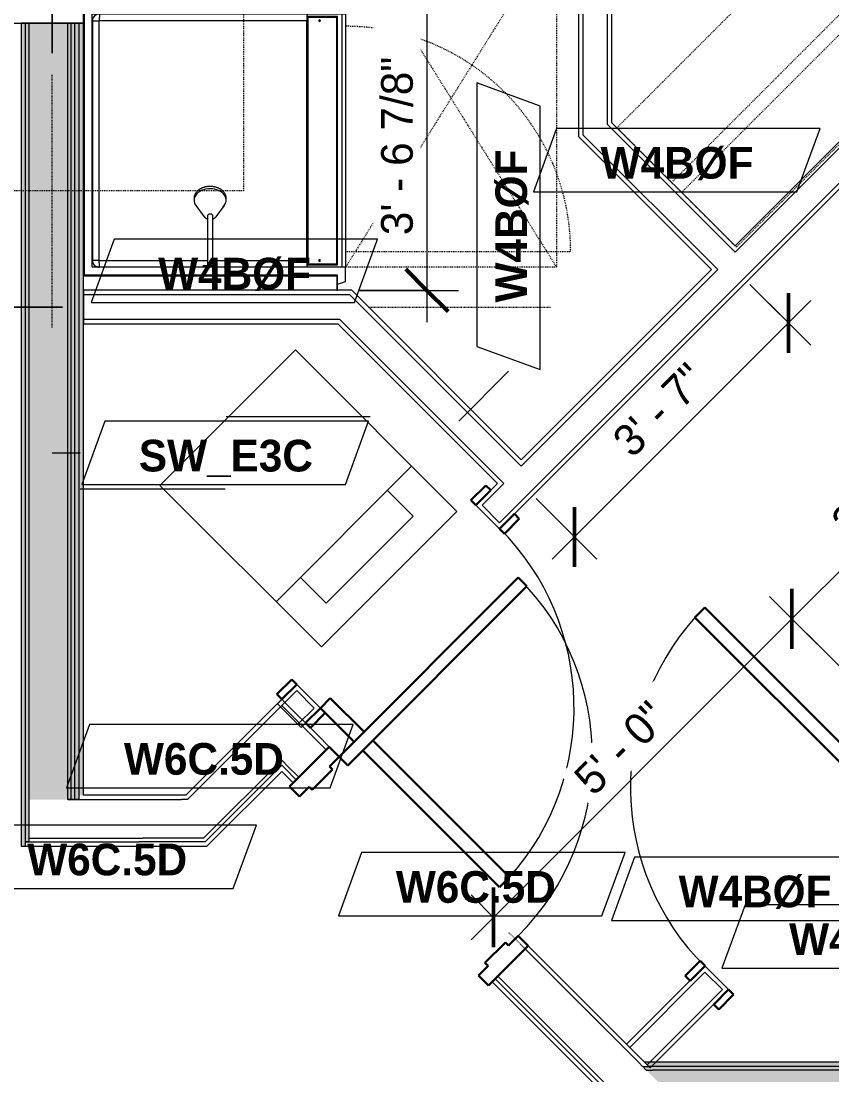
# Model space of a CAD drawing. Header units: inches. Extents: x -4010 to -1872, y 9846 to 12241.
# Drawn here: x -2527.2 to -2412, y 11685.6 to 11835.4 of the extents above; entities that cross this region are included whole.
import ezdxf

# ---------------------------------------------------------------- set-up
doc = ezdxf.new("R2010")
doc.units = ezdxf.units.IN
doc.header["$MEASUREMENT"] = 0
for name, pattern in [('Aligning Line 1_8_', [0.25, 0.125, -0.125]), ('Dash', [0.25, 0.125, -0.125]), ('Dash 3_32_', [0.1875, 0.09375, -0.09375])]:
    doc.linetypes.add(name, pattern=pattern)
for name, color, linetype, lineweight in [('0-1', 7, 'Continuous', 5), ('0-3', 8, 'Continuous', 9), ('A-ANNO-DIMS', 211, 'Continuous', 9), ('A-ANNO-DIMS-48', 211, 'Continuous', 9), ('A-DETL-1', 90, 'Dash 3_32_', 18), ('A-DOOR-1', 7, 'Continuous', 9), ('A-DOOR-2', 10, 'Continuous', 30), ('A-DOOR-3', 31, 'Continuous', 9), ('A-DOOR-4', 31, 'Continuous', 30), ('A-DOOR-FRAM-2', 10, 'Continuous', 30), ('A-DOOR-FRAM-3', 31, 'Continuous', 30), ('A-GENM', 5, 'Continuous', 9), ('A-GENM-HDLN', 13, 'Dash', 9), ('A-WALL', 113, 'Continuous', 18), ('A-WALL-2', 250, 'Continuous', 18), ('A-WALL-3', 113, 'Continuous', 9), ('A-WALL-IDEN', 211, 'Continuous', 9), ('G-ANNO-SYMB-1', 147, 'Aligning Line 1_8_', 9), ('I-WALL-1', 21, 'Continuous', 18), ('I-WALL-2', 241, 'Continuous', 5), ('I-WALL-3', 7, 'Continuous', 9), ('P-SANR-FIXT', 6, 'Continuous', 9), ('P-SANR-FIXT-HDLN', 131, 'Dash', 9), ('Q-CASE', 31, 'Continuous', 9), ('Q-CASE-HDLN', 31, 'Dash', 9)]:
    doc.layers.add(name, color=color, linetype=linetype, lineweight=lineweight)
doc.styles.add('Century Gothic', font='ufonts.com_century-gothic.ttf', dxfattribs={"height": 4.5})
doc.styles.add('Century Gothic_B', font='GOTHICB.TTF', dxfattribs={"height": 4.5})
doc.dimstyles.new('OD_1__HACK_2', dxfattribs={"dimscale": 12, "dimtxt": 4.698757, "dimasz": 0.5, "dimexe": 0.375, "dimexo": 0.25, "dimgap": 0.0625, "dimtad": 1, "dimdec": 4, "dimrnd": 0.0625, "dimzin": 3, "dimdsep": 46, "dimlunit": 4, "dimtxsty": 'Century Gothic', "dimblk1": 'OBLIQUE', "dimblk2": 'OBLIQUE', "dimsah": 1, "dimcen": 0.09, "dimdle": 0.375, "dimazin": 0, "dimtfac": 1, "dimtdec": 4, "dimtix": 1, "dimtmove": 0, "dimatfit": 3, "dimfxl": 1, "dimtvp": 1, "dimtfill": 1, "dimfrac": 2, "dimtolj": 1, "dimtzin": 0, "dimarcsym": 2})

# ---------------------------------------------------------------- blocks, each defined once
blk = doc.blocks.new('HOLLOW METAL - UNIT DOOR-2191977-UNITS PLANS - 3RD FLOOR')
at = {"layer": 'A-DOOR-1'}
blk.add_arc((18, -3.875), 36, 180, 270, dxfattribs=at)
at = {"layer": 'A-DOOR-2'}
for p, q in [((16.25, -3.875), (18, -3.875)), ((16.25, -39.875), (16.25, -3.875)), ((18, -3.875), (18, -39.875)), ((18, -39.875), (16.25, -39.875))]:
    blk.add_line(p, q, dxfattribs=at)
at = {"layer": 'A-DOOR-FRAM-2'}
for p, q in [((-20, 4.125), (-18, 4.125)), ((-20, -3.875), (-20, 4.125)), ((-18, 4.125), (-18, 2.1875)), ((18, 4.125), (20, 4.125)), ((18, 2.1875), (18, 4.125)), ((20, 4.125), (20, -3.875)), ((-18, 2.1875), (-17.375, 2.1875)), ((-17.375, 2.1875), (-17.375, -1.9375)), ((17.375, 2.1875), (18, 2.1875)), ((17.375, -1.9375), (17.375, 2.1875)), ((-18, -1.9375), (-18, -3.875)), ((-17.375, -1.9375), (-18, -1.9375)), ((18, -1.9375), (17.375, -1.9375)), ((18, -3.875), (18, -1.9375)), ((-18, -3.875), (-20, -3.875)), ((20, -3.875), (18, -3.875))]:
    blk.add_line(p, q, dxfattribs=at)
blk = doc.blocks.new('CTR - 1st Phase - Common Walls_rvt-1-UNITS PLANS - 3RD FLOOR')
at = {"layer": 'I-WALL-1'}
blk.add_hatch(color=256, dxfattribs=at).paths.add_polyline_path([(-2526.62, 11718.11), (-2526.62, 11835.07), (-2527.25, 11835.07), (-2527.25, 11718.11)], flags=0)
at = {"layer": 'I-WALL-2'}
for points in [[(-2526.12, 11718.74), (-2526.12, 11835.07), (-2526.62, 11835.07), (-2526.62, 11718.74)], [(-2526.12, 11724.74), (-2520.62, 11724.74), (-2520.62, 11835.07), (-2526.12, 11835.07), (-2526.12, 11725.36)], [(-2520.12, 11724.74), (-2520.12, 11835.07), (-2520.62, 11835.07), (-2520.62, 11724.74)], [(-2519.62, 11724.74), (-2519.62, 11835.07), (-2520.12, 11835.07), (-2520.12, 11724.74)], [(-2519, 11724.74), (-2519, 11835.07), (-2519.62, 11835.07), (-2519.62, 11724.74)], [(-2518.37, 11725.36), (-2518.37, 11835.07), (-2519, 11835.07), (-2519, 11725.36)], [(-2438.37, 11686.3), (-2076.17, 11686.3), (-2076.17, 11686.8), (-2438.87, 11686.8)], [(-2437.99, 11686.8), (-2076.17, 11686.8), (-2076.17, 11687.43), (-2322.22, 11687.43), (-2322.22, 11687.24), (-2370.22, 11687.24), (-2370.22, 11687.43), (-2438.62, 11687.43)], [(-2435.66, 11680.8), (-2076.17, 11680.8), (-2076.17, 11686.3), (-2438.37, 11686.3), (-2435.06, 11682.99), (-2437.25, 11680.8)]]:
    blk.add_hatch(color=256, dxfattribs=at).paths.add_polyline_path(points, flags=0)
at = {"layer": 'A-WALL-2'}
for p, q in [((-2526.62, 11725.36), (-2526.62, 11835.07)), ((-2526.12, 11725.36), (-2526.12, 11835.07)), ((-2520.62, 11725.36), (-2520.62, 11835.07)), ((-2520.12, 11725.36), (-2520.12, 11835.07)), ((-2519.62, 11725.36), (-2519.62, 11835.07)), ((-2519, 11725.36), (-2519, 11835.07)), ((-2503.57, 11724.74), (-2490.19, 11738.12)), ((-2490.19, 11738.12), (-2486.3, 11734.23)), ((-2486.3, 11734.23), (-2485.51, 11733.44)), ((-2485.51, 11733.44), (-2483.89, 11731.81)), ((-2501.3, 11719.24), (-2490.19, 11730.34)), ((-2501.09, 11718.74), (-2490.19, 11729.64)), ((-2490.19, 11730.34), (-2489.84, 11729.99)), ((-2490.19, 11729.64), (-2489.75, 11729.19)), ((-2489.84, 11729.99), (-2489.4, 11729.55)), ((-2489.4, 11729.55), (-2487.78, 11727.93)), ((-2489.75, 11729.19), (-2488.13, 11727.57)), ((-2526.62, 11718.74), (-2526.62, 11725.36)), ((-2526.12, 11724.74), (-2526.12, 11725.36)), ((-2520.62, 11724.74), (-2520.62, 11725.36)), ((-2520.12, 11724.74), (-2520.12, 11725.36)), ((-2519.62, 11724.74), (-2519.62, 11725.36)), ((-2519, 11724.74), (-2519, 11725.36)), ((-2526.12, 11719.24), (-2526.12, 11724.74)), ((-2520.12, 11724.74), (-2520.62, 11724.74)), ((-2520.62, 11724.74), (-2520.12, 11724.74)), ((-2519.62, 11724.74), (-2520.12, 11724.74)), ((-2520.12, 11724.74), (-2519.62, 11724.74)), ((-2519, 11724.74), (-2519.62, 11724.74)), ((-2519.62, 11724.74), (-2519, 11724.74)), ((-2519, 11724.74), (-2504.46, 11724.74)), ((-2503.57, 11724.74), (-2504.46, 11724.74)), ((-2526.12, 11718.74), (-2526.12, 11719.24)), ((-2526.12, 11719.24), (-2509.96, 11719.24)), ((-2509.07, 11719.24), (-2509.96, 11719.24)), ((-2501.3, 11719.24), (-2509.07, 11719.24)), ((-2526.62, 11718.11), (-2526.62, 11718.74)), ((-2526.12, 11718.74), (-2526.62, 11718.74)), ((-2526.62, 11718.74), (-2526.12, 11718.74)), ((-2526.12, 11718.74), (-2510.46, 11718.74)), ((-2501.8, 11718.74), (-2510.46, 11718.74)), ((-2501.09, 11718.74), (-2501.8, 11718.74)), ((-2455.6, 11703.53), (-2439.39, 11687.32)), ((-2459.49, 11699.64), (-2443.28, 11683.43)), ((-2459.85, 11699.29), (-2443.64, 11683.08)), ((-2439.39, 11687.32), (-2438.95, 11686.88)), ((-2438.95, 11686.88), (-2438.87, 11686.8)), ((-2438.87, 11686.8), (-2437.99, 11686.8)), ((-2438.37, 11686.3), (-2438.87, 11686.8)), ((-2438.37, 11686.3), (-2437.49, 11686.3)), ((-2076.17, 11686.8), (-2437.99, 11686.8)), ((-2076.17, 11686.3), (-2437.49, 11686.3))]:
    blk.add_line(p, q, dxfattribs=at)
at = {"layer": 'I-WALL-3'}
for p, q in [((-2527.25, 11835.07), (-2527.25, 11725.36)), ((-2518.37, 11835.07), (-2527.25, 11835.07)), ((-2518.37, 11725.36), (-2518.37, 11799.14)), ((-2490.19, 11739), (-2503.83, 11725.36)), ((-2489.75, 11738.56), (-2490.19, 11739)), ((-2485.07, 11733.88), (-2489.75, 11738.56)), ((-2483.45, 11732.26), (-2485.07, 11733.88)), ((-2500.83, 11718.11), (-2490.19, 11728.75)), ((-2490.19, 11728.75), (-2488.57, 11727.13)), ((-2527.25, 11725.36), (-2527.25, 11718.11)), ((-2503.83, 11725.36), (-2518.37, 11725.36)), ((-2527.25, 11718.11), (-2526.62, 11718.11)), ((-2526.62, 11718.11), (-2511.08, 11718.11)), ((-2511.08, 11718.11), (-2501.71, 11718.11)), ((-2501.71, 11718.11), (-2500.83, 11718.11)), ((-2438.95, 11687.76), (-2455.16, 11703.97)), ((-2460.29, 11698.85), (-2444.08, 11682.64)), ((-2438.62, 11687.43), (-2438.95, 11687.76)), ((-2370.22, 11687.43), (-2438.62, 11687.43))]:
    blk.add_line(p, q, dxfattribs=at)
at = {"layer": '0-3', "rotation": 134.9999999999949}
blk.add_blockref('HOLLOW METAL - UNIT DOOR-2191977-UNITS PLANS - 3RD FLOOR', (-2472.04, 11715.37), dxfattribs=at)
blk = doc.blocks.new('CTR - 1st Phase -Stairs _ Elevators_rvt-1-UNITS PLANS - 3RD FLOOR')
at = {"layer": 'G-ANNO-SYMB-1'}
for p, q in [((-2495.61, 12126.9), (-2495.61, 11811.24)), ((-2495.61, 11811.24), (-2733.74, 11811.24))]:
    blk.add_line(p, q, dxfattribs=at)
at = {"layer": 'I-WALL-3'}
blk.add_line((-2585.32, 11835.06), (-2518.37, 11835.06), dxfattribs=at)
blk = doc.blocks.new('OD_CW_Closet - OD_CW_Closet-3810279-UNITS PLANS - 3RD FLOOR')
at = {"layer": 'Q-CASE-HDLN'}
for p, q in [((0.74, -24), (0.74, 0)), ((0.74, 0), (87.24, 0)), ((87.24, 0), (87.24, -24)), ((0.74, -11), (87.24, -11)), ((0.74, -13), (87.24, -13)), ((87.24, -24), (0.74, -24))]:
    blk.add_line(p, q, dxfattribs=at)
blk = doc.blocks.new('SWING - SINGLE - FLUSH - 3-0 x 6-8 - PASSAGE-3208150-UNITS PLANS - 3RD FLOOR')
at = {"layer": 'A-DOOR-3'}
blk.add_arc((18, 2.37), 36.07, 93.1789, 180, dxfattribs=at)
at = {"layer": 'A-DOOR-4'}
for p, q in [((16, 10.9), (16, 38.39)), ((18, 38.39), (16, 38.39)), ((18, 10.9), (18, 38.39)), ((16, 2.37), (16, 9.15)), ((18, 2.37), (18, 9.15)), ((18, 2.37), (16, 2.37))]:
    blk.add_line(p, q, dxfattribs=at)
at = {"layer": 'A-DOOR-FRAM-3'}
for p, q in [((-18, 3.37), (-21, 3.37)), ((-21, 3.37), (-21, 2.37)), ((-18, 2.37), (-18, 3.37)), ((21, 3.37), (18, 3.37)), ((18, 3.37), (18, 2.37)), ((21, 2.37), (21, 3.37)), ((-21, 2.37), (-18, 2.37)), ((18, 2.37), (21, 2.37)), ((-18, -2.38), (-21, -2.38)), ((-21, -2.38), (-21, -3.38)), ((-18, -3.38), (-18, -2.38)), ((21, -2.38), (18, -2.38)), ((18, -2.38), (18, -3.38)), ((21, -3.38), (21, -2.38)), ((-21, -3.38), (-18, -3.38)), ((18, -3.38), (21, -3.38))]:
    blk.add_line(p, q, dxfattribs=at)
blk = doc.blocks.new('ADA Clearances - 30_x48_-1721104-UNITS PLANS - 3RD FLOOR')
at = {"layer": 'A-GENM-HDLN'}
for p, q in [((15, 24), (-15, -24)), ((-15, 24), (15, -24)), ((-15, 14), (-15, 24)), ((-15, 24), (15, 24)), ((15, 24), (15, -24)), ((15, -24), (-15, -24))]:
    blk.add_line(p, q, dxfattribs=at)
blk = doc.blocks.new('4LBS24238A75FTB_V2 - 4LBS24238A75FTB_V2-V47-UNITS PLANS - 3RD FLOOR')
at = {"layer": 'P-SANR-FIXT'}
for p, q in [((-0.75, 37.75), (-1.13, 36.62)), ((1.25, 37.75), (-0.75, 37.75)), ((1.25, 37.75), (37.25, 37.75)), ((1.25, 37.25), (1.25, 37.75)), ((1.25, 1.75), (1.25, 37.75)), ((37.25, 37.75), (37.25, 37.25)), ((39.25, 37.75), (37.25, 37.75)), ((37.25, 37.75), (37.25, 19.48)), ((39.63, 36.62), (39.25, 37.75)), ((0.12, 36.62), (-2.02, 36.62)), ((-2.02, 36.62), (-2.02, 36.5)), ((-2.02, 36.5), (0, 36.5)), ((0, 0.5), (0, 36.5)), ((0.12, 0.63), (0.12, 36.62)), ((37.25, 37.25), (1.25, 37.25)), ((1.62, 36.62), (1.62, 32.27)), ((36.88, 36.62), (1.62, 36.62)), ((36.75, 36.5), (1.75, 36.5)), ((1.75, 36.5), (1.75, 32.38)), ((36.75, 32.38), (36.75, 36.5)), ((36.88, 32.27), (36.88, 36.62)), ((40.52, 36.62), (38.38, 36.62)), ((38.38, 36.62), (38.38, 0.63)), ((38.5, 36.5), (38.5, 0.5)), ((38.5, 36.5), (40.52, 36.5)), ((40.52, 36.5), (40.52, 36.62)), ((1.75, 32.38), (36.75, 32.38)), ((2.2, 2.75), (2.2, 32.27)), ((36.3, 32.27), (2.2, 32.27)), ((36.3, 18.89), (36.3, 32.27)), ((36.3, 2.75), (36.3, 18.11)), ((37.25, 17.52), (37.25, 1.75)), ((37.25, 1.75), (1.25, 1.75)), ((1.28, 2.51), (1.3, 2.43)), ((1.4, 2.23), (1.42, 2.2)), ((1.51, 2.08), (1.58, 2.01)), ((1.7, 1.92), (1.73, 1.9)), ((1.93, 1.8), (2.01, 1.78)), ((2.25, 2.7), (36.25, 2.7)), ((2.25, 1.75), (2.25, 1.77)), ((2.25, 1.77), (36.25, 1.77)), ((36.25, 1.75), (36.25, 1.77)), ((36.49, 1.78), (36.57, 1.8)), ((36.72, 1.87), (36.75, 1.89)), ((36.77, 1.9), (36.8, 1.92)), ((36.92, 2.01), (36.99, 2.08)), ((37.08, 2.2), (37.1, 2.23)), ((37.2, 2.43), (37.22, 2.51)), ((38.5, 0.5), (0, 0.5)), ((38.38, 0.63), (0.12, 0.63))]:
    blk.add_line(p, q, dxfattribs=at)
for centre, radius, start, end in [((2.2, 34.06), 0.125, 0, 180), ((2.2, 34.06), 0.125, 180, 0), ((36.3, 34.06), 0.125, 0, 180), ((36.3, 34.06), 0.125, 180, 0), ((2.25, 2.75), 1, 180, 270), ((36.25, 2.75), 1, 270, 0)]:
    blk.add_arc(centre, radius, start, end, dxfattribs=at)
for centre, major_axis, start_param, end_param in [((2.2, 32.28), (-0.95, 0), 0, 1.570796), ((36.3, 32.28), (0.95, 0), 4.712389, 6.283185)]:
    blk.add_ellipse(centre, major_axis=major_axis, ratio=0.019505, start_param=start_param, end_param=end_param, dxfattribs=at)
for points, knots in [([(1.25, 2.77), (1.25, 2.77), (1.27, 2.76), (1.4, 2.76), (1.64, 2.75), (1.95, 2.75), (2.12, 2.75), (2.2, 2.75)], [-1, -1, -1, -1, -0.833333, -0.666667, -0.333333, -0.166667, 0, 0, 0, 0]), ([(1.25, 2.77), (1.25, 2.7), (1.26, 2.57), (1.34, 2.32), (1.52, 2.04), (1.8, 1.86), (2.05, 1.78), (2.18, 1.77), (2.25, 1.77)], [-1, -1, -1, -1, -0.875, -0.75, -0.5, -0.25, -0.125, 0, 0, 0, 0]), ([(1.59, 2), (1.54, 2.04), (1.47, 2.12), (1.41, 2.21), (1.38, 2.25)], [0.4611793, 0.4611793, 0.4611793, 0.4611793, 0.5714286, 0.6665731, 0.6665731, 0.6665731, 0.6665731]), ([(2.25, 1.75), (2.17, 1.75), (2.03, 1.77), (1.86, 1.82), (1.77, 1.87), (1.75, 1.88)], [0, 0, 0, 0, 0.1428571, 0.2857143, 0.3333068, 0.3333068, 0.3333068, 0.3333068]), ([(2.2, 2.75), (2.2, 2.74), (2.2, 2.74), (2.2, 2.73), (2.21, 2.72), (2.21, 2.72), (2.22, 2.71), (2.23, 2.71), (2.24, 2.7), (2.24, 2.7), (2.25, 2.7), (2.25, 2.7)], [-1, -1, -1, -1, -0.833333, -0.75, -0.666667, -0.583333, -0.416667, -0.291667, -0.208333, -0.083333, 0, 0, 0, 0]), ([(36.25, 1.77), (36.32, 1.77), (36.45, 1.78), (36.7, 1.86), (36.98, 2.04), (37.16, 2.32), (37.24, 2.57), (37.25, 2.7), (37.25, 2.77)], [-1, -1, -1, -1, -0.875, -0.75, -0.5, -0.25, -0.125, 0, 0, 0, 0]), ([(36.25, 2.7), (36.26, 2.7), (36.26, 2.7), (36.27, 2.7), (36.28, 2.71), (36.28, 2.71), (36.29, 2.72), (36.29, 2.73), (36.3, 2.74), (36.3, 2.74), (36.3, 2.75), (36.3, 2.75)], [-1, -1, -1, -1, -0.833333, -0.75, -0.666667, -0.583333, -0.416667, -0.291667, -0.208333, -0.083333, 0, 0, 0, 0]), ([(36.25, 1.8), (36.25, 1.82), (36.25, 1.91), (36.25, 2.14), (36.25, 2.45), (36.25, 2.62), (36.25, 2.7)], [-0.8333333, -0.8333333, -0.8333333, -0.8333333, -0.6666667, -0.3333333, -0.1666667, 0, 0, 0, 0]), ([(36.75, 1.88), (36.7, 1.85), (36.59, 1.8), (36.42, 1.76), (36.31, 1.75), (36.25, 1.75)], [0.6666667, 0.6666667, 0.6666667, 0.6666667, 0.7857143, 0.8928571, 1, 1, 1, 1]), ([(37.01, 2.1), (36.97, 2.05), (36.89, 1.97), (36.79, 1.91), (36.75, 1.88)], [0.4475924, 0.4475924, 0.4475924, 0.4475924, 0.5714286, 0.6665731, 0.6665731, 0.6665731, 0.6665731]), ([(37.19, 2.42), (37.18, 2.38), (37.16, 2.33), (37.13, 2.27), (37.12, 2.25)], [0.2174647, 0.2174647, 0.2174647, 0.2174647, 0.2857143, 0.3333068, 0.3333068, 0.3333068, 0.3333068])]:
    blk.add_open_spline(points, degree=3, knots=knots, dxfattribs=at)
for points in [[(1.25, 2.71), (1.25, 2.72), (1.25, 2.74), (1.25, 2.75)], [(1.38, 2.25), (1.37, 2.27), (1.36, 2.3), (1.35, 2.32)], [(1.75, 1.88), (1.71, 1.91), (1.67, 1.94), (1.63, 1.97)], [(2.25, 1.8), (2.25, 1.82), (2.25, 1.88), (2.25, 2.03), (2.25, 2.22), (2.25, 2.45), (2.25, 2.62), (2.25, 2.7)], [(37.25, 2.77), (37.25, 2.77), (37.23, 2.76), (37.13, 2.76), (36.98, 2.76), (36.78, 2.75), (36.55, 2.75), (36.38, 2.75), (36.3, 2.75)], [(37.12, 2.25), (37.09, 2.21), (37.07, 2.18), (37.04, 2.14)], [(37.25, 2.75), (37.25, 2.72), (37.25, 2.7), (37.25, 2.67)]]:
    blk.add_open_spline(points, degree=3, dxfattribs=at)
at = {"layer": 'P-SANR-FIXT-HDLN'}
blk.add_line((35, 37.75), (35, 69.75), dxfattribs=at)
blk.add_arc((35, 37.75), 32, 90, 180, dxfattribs=at)
blk = doc.blocks.new('Shower Head - Shower Head-3265626-UNITS PLANS - 3RD FLOOR')
at = {"layer": 'P-SANR-FIXT'}
for p, q in [((-0.98, 0), (0.98, 0)), ((-0.98, 0), (-0.98, -0.26)), ((0.98, -0.26), (-0.98, -0.26)), ((-0.39, -0.26), (-0.39, -1)), ((0.39, -1), (0.39, -0.26)), ((0.98, -0.26), (0.98, 0)), ((-0.84, -7.19), (-2.02, -8.78)), ((-0.39, -6.01), (-0.39, -7.27)), ((0.39, -7.27), (0.39, -6.01)), ((2.02, -8.78), (0.84, -7.19)), ((-2.28, -9.54), (-2.28, -9.81)), ((2.28, -9.81), (2.28, -9.54))]:
    blk.add_line(p, q, dxfattribs=at)
at = {"layer": 'P-SANR-FIXT', "flags": 128}
for points in [[(-0.39, -1), (-0.39, -1.29), (-0.39, -1.57), (-0.39, -1.85), (-0.39, -2.13), (-0.39, -2.41), (-0.39, -2.69), (-0.39, -2.96), (-0.39, -3.23), (-0.39, -3.5), (-0.39, -3.76), (-0.39, -4.02), (-0.39, -4.27), (-0.39, -4.52), (-0.39, -4.77), (-0.39, -5), (-0.39, -5.23), (-0.39, -5.46), (-0.39, -5.67), (-0.39, -5.88), (-0.39, -6.01)], [(0.39, -6.01), (0.39, -5.81), (0.39, -5.6), (0.39, -5.38), (0.39, -5.15), (0.39, -4.92), (0.39, -4.68), (0.39, -4.43), (0.39, -4.18), (0.39, -3.93), (0.39, -3.67), (0.39, -3.4), (0.39, -3.13), (0.39, -2.86), (0.39, -2.59), (0.39, -2.31), (0.39, -2.03), (0.39, -1.75), (0.39, -1.46), (0.39, -1.18), (0.39, -1)], [(-0.39, -6.87), (-0.43, -6.88), (-0.46, -6.9), (-0.49, -6.91), (-0.52, -6.93), (-0.55, -6.94), (-0.58, -6.96), (-0.61, -6.98), (-0.64, -7), (-0.67, -7.03), (-0.7, -7.05), (-0.73, -7.07), (-0.76, -7.1), (-0.78, -7.13), (-0.81, -7.16), (-0.83, -7.19), (-0.84, -7.19)], [(0.84, -7.19), (0.81, -7.16), (0.79, -7.13), (0.76, -7.1), (0.73, -7.08), (0.7, -7.05), (0.68, -7.03), (0.65, -7.01), (0.62, -6.98), (0.59, -6.97), (0.56, -6.95), (0.53, -6.93), (0.49, -6.91), (0.46, -6.9), (0.43, -6.89), (0.4, -6.87)], [(-2.28, -9.81), (-2.28, -9.88), (-2.28, -9.95), (-2.27, -10.02), (-2.25, -10.09), (-2.24, -10.16), (-2.21, -10.23), (-2.19, -10.3), (-2.16, -10.36), (-2.13, -10.43), (-2.09, -10.49), (-2.05, -10.55), (-2.01, -10.61), (-1.97, -10.67), (-1.92, -10.73), (-1.86, -10.79), (-1.81, -10.84), (-1.75, -10.89), (-1.69, -10.94), (-1.63, -10.99), (-1.57, -11.04), (-1.5, -11.08), (-1.43, -11.12), (-1.36, -11.16), (-1.28, -11.2), (-1.21, -11.24), (-1.13, -11.27), (-1.05, -11.3), (-0.97, -11.33), (-0.89, -11.36), (-0.81, -11.38), (-0.72, -11.4), (-0.64, -11.42), (-0.55, -11.44), (-0.47, -11.45), (-0.38, -11.46), (-0.29, -11.47), (-0.2, -11.48), (-0.11, -11.49), (-0.02, -11.49), (0, -11.49)], [(0, -11.49), (0.09, -11.49), (0.18, -11.48), (0.27, -11.48), (0.35, -11.47), (0.44, -11.46), (0.53, -11.44), (0.62, -11.43), (0.7, -11.41), (0.79, -11.39), (0.87, -11.36), (0.95, -11.34), (1.03, -11.31), (1.11, -11.28), (1.19, -11.25), (1.26, -11.21), (1.34, -11.17), (1.41, -11.13), (1.48, -11.09), (1.55, -11.05), (1.61, -11), (1.68, -10.95), (1.74, -10.9), (1.8, -10.85), (1.85, -10.8), (1.9, -10.74), (1.95, -10.69), (2, -10.63), (2.04, -10.57), (2.08, -10.51), (2.12, -10.44), (2.15, -10.38), (2.18, -10.31), (2.21, -10.25), (2.23, -10.18), (2.25, -10.11), (2.26, -10.04), (2.27, -9.97), (2.28, -9.9), (2.28, -9.83), (2.28, -9.81)]]:
    blk.add_lwpolyline(points, dxfattribs=at)
at = {"layer": 'P-SANR-FIXT'}
for centre, major_axis, start_param, end_param in [((0, -7.27), (0.394, 0), 3.141593, 4.712389), ((0, -7.27), (-0.394, 0), 1.570796, 3.141593), ((0, -9.54), (2.28, 0), 2.468394, 4.712389), ((0, -9.54), (-2.28, 0), 1.570796, 3.814791)]:
    blk.add_ellipse(centre, major_axis=major_axis, ratio=0.707107, start_param=start_param, end_param=end_param, dxfattribs=at)
blk = doc.blocks.new('Stacked Washer and Dryer - 26_x25_ - Private-3627842-UNITS PLANS - 3RD FLOOR')
at = {"layer": 'P-SANR-FIXT'}
for p, q in [((0, 13.625), (32.4375, 13.625)), ((0, 13.625), (0, -13.625)), ((23.34375, -13.625), (23.34375, 13.625)), ((32.4375, 13.625), (32.4375, -13.625)), ((28.53125, 8.75), (23.34375, 8.75)), ((28.53125, -8.75), (28.53125, 8.75)), ((23.34375, -8.75), (28.53125, -8.75)), ((32.4375, -13.625), (0, -13.625))]:
    blk.add_line(p, q, dxfattribs=at)
blk = doc.blocks.new('SWING - SINGLE - FLUSH - 3-0 x 6-8 - PASSAGE-3937370-UNITS PLANS - 3RD FLOOR')
at = {"layer": 'A-DOOR-3'}
blk.add_arc((18, 2.37), 36.07, 93.1789, 180, dxfattribs=at)
at = {"layer": 'A-DOOR-4'}
for p, q in [((16, 2.37), (16, 38.39)), ((18, 38.39), (16, 38.39)), ((18, 2.37), (18, 38.39)), ((18, 2.37), (16, 2.37))]:
    blk.add_line(p, q, dxfattribs=at)
at = {"layer": 'A-DOOR-FRAM-3'}
for p, q in [((-18, 3.37), (-21, 3.37)), ((-21, 3.37), (-21, 2.37)), ((-18, 2.37), (-18, 3.37)), ((21, 3.37), (18, 3.37)), ((18, 3.37), (18, 2.37)), ((21, 2.37), (21, 3.37)), ((-21, 2.37), (-18, 2.37)), ((18, 2.37), (21, 2.37)), ((-18, -2.38), (-21, -2.38)), ((-21, -2.38), (-21, -3.38)), ((-18, -3.38), (-18, -2.38)), ((21, -2.38), (18, -2.38)), ((18, -2.38), (18, -3.38)), ((21, -3.38), (21, -2.38)), ((-21, -3.38), (-18, -3.38)), ((18, -3.38), (21, -3.38))]:
    blk.add_line(p, q, dxfattribs=at)
blk = doc.blocks.new('DIMBLOCK9-UNITS PLANS - 3RD FLOOR')
at = {"layer": 'A-ANNO-DIMS-48'}
for p, q in [((-2522.81, 11830.81), (-2522.81, 11907.13)), ((-2445.62, 11903.87), (-2445.62, 11898.13)), ((-2445.62, 11902.63), (-2445.62, 11903.87)), ((-2527.31, 11902.63), (-2445.62, 11902.63)), ((-2522.81, 11902.63), (-2522.81, 11830.81))]:
    blk.add_line(p, q, dxfattribs=at)
at = {"layer": 'A-ANNO-DIMS-48', "lineweight": 50}
for p, q in [((-2522.81, 11902.63), (-2519.81, 11905.63)), ((-2445.62, 11902.63), (-2442.62, 11905.63)), ((-2522.81, 11902.63), (-2525.81, 11899.63)), ((-2445.62, 11902.63), (-2448.62, 11899.63))]:
    blk.add_line(p, q, dxfattribs=at)
at = {"layer": 'A-ANNO-DIMS-48', "color": 0, "insert": (-2499.58, 11909.15), "char_height": 4.5, "width": 36.8741, "attachment_point": 1, "line_spacing_factor": 0.984502, "style": 'Century Gothic', "bg_fill": 3, "box_fill_scale": 1.25, "bg_fill_color": 256, "bg_fill_true_color": 13158600, "bg_fill_transparency": 0}
blk.add_mtext('6\' - 5 3/16"', dxfattribs=at)
blk = doc.blocks.new('_Oblique')
at = {"color": 0, "linetype": 'ByBlock', "lineweight": -2}
blk.add_line((-0.5, -0.5), (0.5, 0.5), dxfattribs=at)
blk = doc.blocks.new('DIMBLOCK11-UNITS PLANS - 3RD FLOOR')
at = {"layer": 'A-ANNO-DIMS-48'}
for p, q in [((-2535.3, 11943.24), (-2535.3, 11790.24)), ((-2521.37, 11938.74), (-2539.8, 11938.74)), ((-2535.3, 11938.74), (-2521.37, 11938.74)), ((-2521.37, 11794.74), (-2539.8, 11794.74)), ((-2535.3, 11794.74), (-2521.37, 11794.74))]:
    blk.add_line(p, q, dxfattribs=at)
at = {"layer": 'A-ANNO-DIMS-48', "lineweight": 50}
for p, q in [((-2535.3, 11938.74), (-2538.3, 11941.74)), ((-2535.3, 11938.74), (-2532.3, 11935.74)), ((-2535.3, 11794.74), (-2538.3, 11797.74)), ((-2535.3, 11794.74), (-2532.3, 11791.74))]:
    blk.add_line(p, q, dxfattribs=at)
at = {"layer": 'A-ANNO-DIMS-48', "color": 0, "insert": (-2541.81, 11857.12), "char_height": 4.5, "width": 23.091, "attachment_point": 1, "rotation": 90, "line_spacing_factor": 0.984502, "style": 'Century Gothic', "bg_fill": 3, "box_fill_scale": 1.25, "bg_fill_color": 256, "bg_fill_true_color": 13158600, "bg_fill_transparency": 0}
blk.add_mtext('12\' - 0"', dxfattribs=at)
blk = doc.blocks.new('DIMBLOCK12-UNITS PLANS - 3RD FLOOR')
at = {"layer": 'A-ANNO-DIMS-48'}
for p, q in [((-2423.63, 11797.95), (-2414.98, 11789.3)), ((-2418.16, 11792.48), (-2423.63, 11797.95)), ((-2451.75, 11758.89), (-2414.98, 11795.66)), ((-2454.03, 11767.54), (-2445.38, 11758.89)), ((-2448.56, 11762.07), (-2454.03, 11767.54))]:
    blk.add_line(p, q, dxfattribs=at)
at = {"layer": 'A-ANNO-DIMS-48', "lineweight": 50}
for p, q in [((-2418.16, 11792.48), (-2418.16, 11796.72)), ((-2418.16, 11792.48), (-2418.16, 11788.23)), ((-2448.56, 11762.07), (-2448.56, 11766.31)), ((-2448.56, 11762.07), (-2448.56, 11757.83))]:
    blk.add_line(p, q, dxfattribs=at)
at = {"layer": 'A-ANNO-DIMS-48', "color": 0, "insert": (-2443.53, 11776.32), "char_height": 4.5, "width": 18.8845, "attachment_point": 1, "rotation": 45, "line_spacing_factor": 0.984502, "style": 'Century Gothic', "bg_fill": 3, "box_fill_scale": 1.25, "bg_fill_color": 256, "bg_fill_true_color": 13158600, "bg_fill_transparency": 0}
blk.add_mtext('3\' - 7"', dxfattribs=at)
blk = doc.blocks.new('DIMBLOCK28-UNITS PLANS - 3RD FLOOR')
at = {"layer": 'A-ANNO-DIMS-48', "lineweight": 50}
for p, q in [((-2384.42, 11783.67), (-2384.42, 11787.91)), ((-2384.42, 11783.67), (-2384.42, 11779.43)), ((-2417.66, 11750.44), (-2417.66, 11754.68)), ((-2417.66, 11750.44), (-2417.66, 11746.19))]:
    blk.add_line(p, q, dxfattribs=at)
at = {"layer": 'A-ANNO-DIMS-48'}
for p, q in [((-2374.04, 11773.28), (-2387.61, 11786.85)), ((-2384.42, 11783.67), (-2417.66, 11750.44)), ((-2384.42, 11783.67), (-2374.04, 11773.28)), ((-2410.45, 11743.23), (-2420.84, 11753.62)), ((-2417.66, 11750.44), (-2410.45, 11743.23))]:
    blk.add_line(p, q, dxfattribs=at)
at = {"layer": 'A-ANNO-DIMS-48', "color": 0, "insert": (-2412.45, 11764.86), "char_height": 4.5, "width": 23.091, "attachment_point": 1, "rotation": 45, "line_spacing_factor": 0.984502, "style": 'Century Gothic', "bg_fill": 3, "box_fill_scale": 1.25, "bg_fill_color": 256, "bg_fill_true_color": 13158600, "bg_fill_transparency": 0}
blk.add_mtext('3\' - 11"', dxfattribs=at)
blk = doc.blocks.new('DIMBLOCK29-UNITS PLANS - 3RD FLOOR')
at = {"layer": 'A-ANNO-DIMS-48'}
for p, q in [((-2410.45, 11743.23), (-2420.84, 11753.62)), ((-2417.66, 11750.44), (-2463.27, 11704.83)), ((-2417.66, 11750.44), (-2410.45, 11743.23)), ((-2460.03, 11707.96), (-2463.27, 11711.19)), ((-2460.08, 11708.01), (-2460.03, 11707.96))]:
    blk.add_line(p, q, dxfattribs=at)
at = {"layer": 'A-ANNO-DIMS-48', "lineweight": 50}
for p, q in [((-2417.66, 11750.44), (-2417.66, 11754.68)), ((-2417.66, 11750.44), (-2417.66, 11746.19)), ((-2460.08, 11708.01), (-2460.08, 11712.25)), ((-2460.08, 11708.01), (-2460.08, 11703.77))]:
    blk.add_line(p, q, dxfattribs=at)
at = {"layer": 'A-ANNO-DIMS-48', "color": 0, "insert": (-2449.04, 11728.27), "char_height": 4.5, "width": 18.8845, "attachment_point": 1, "rotation": 45, "line_spacing_factor": 0.984502, "style": 'Century Gothic', "bg_fill": 3, "box_fill_scale": 1.25, "bg_fill_color": 256, "bg_fill_true_color": 13158600, "bg_fill_transparency": 0}
blk.add_mtext('5\' - 0"', dxfattribs=at)
blk = doc.blocks.new('DIMBLOCK54-UNITS PLANS - 3RD FLOOR')
at = {"layer": 'A-ANNO-DIMS-48'}
for p, q in [((-2469.55, 11844.51), (-2469.55, 11792.61)), ((-2479.37, 11840.01), (-2465.05, 11840.01)), ((-2469.55, 11840.01), (-2479.37, 11840.01)), ((-2479.25, 11797.11), (-2465.05, 11797.11)), ((-2469.55, 11797.11), (-2479.25, 11797.11))]:
    blk.add_line(p, q, dxfattribs=at)
at = {"layer": 'A-ANNO-DIMS-48', "lineweight": 50}
for p, q in [((-2469.55, 11840.01), (-2472.55, 11843.01)), ((-2469.55, 11840.01), (-2466.55, 11837.01)), ((-2469.55, 11797.11), (-2472.55, 11800.11)), ((-2469.55, 11797.11), (-2466.55, 11794.11))]:
    blk.add_line(p, q, dxfattribs=at)
at = {"layer": 'A-ANNO-DIMS-48', "color": 0, "insert": (-2476.07, 11804.95), "char_height": 4.5, "width": 32.6676, "attachment_point": 1, "rotation": 90, "line_spacing_factor": 0.984502, "style": 'Century Gothic', "bg_fill": 3, "box_fill_scale": 1.25, "bg_fill_color": 256, "bg_fill_true_color": 13158600, "bg_fill_transparency": 0}
blk.add_mtext('3\' - 6 7/8"', dxfattribs=at)
blk = doc.blocks.new('Wall Tag - Shear Wall-3956451-UNITS PLANS - 3RD FLOOR')
at = {"layer": 'A-WALL-IDEN'}
for p, q in [((-0.3561, 0.0937), (-0.4244, -0.0937)), ((0.4244, 0.0937), (-0.3561, 0.0937)), ((0.4291, 0.1068), (0.0033, 0.1068)), ((0.3561, -0.0937), (0.4244, 0.0937)), ((0, -0.1068), (-0.4291, -0.1068)), ((-0.4244, -0.0937), (0.3561, -0.0937))]:
    blk.add_line(p, q, dxfattribs=at)
blk = doc.blocks.new('Wall Tag - Arch Wall-3956453-UNITS PLANS - 3RD FLOOR')
at = {"layer": 'A-WALL-IDEN'}
for p, q in [((-0.3561, 0.0937), (-0.4244, -0.0937)), ((0.4244, 0.0937), (-0.3561, 0.0937)), ((0.3561, -0.0937), (0.4244, 0.0937)), ((-0.4244, -0.0937), (0.3561, -0.0937))]:
    blk.add_line(p, q, dxfattribs=at)

msp = doc.modelspace()

# ---------------------------------------------------------------- linework, layer by layer
at = {"layer": 'A-DETL-1'}
for p, q in [((-2522.81124, 11791.8144), (-2522.81124, 11827.8144)), ((-2550.62374, 11794.7394), (-2527.24874, 11794.7394)), ((-2477.87274, 11794.7394), (-2451.91535, 11794.7394)), ((-2444.51464, 11692.44157), (-2457.91237, 11705.83931))]:
    msp.add_line(p, q, dxfattribs=at)
at = {"layer": 'A-WALL'}
for p, q in [((-2364.37374, 11863.91539), (-2425.74759, 11802.54154)), ((-2459.24517, 11764.09421), (-2364.99874, 11858.34065)), ((-2447.37374, 11858.1144), (-2447.37374, 11819.21795)), ((-2443.87374, 11820.66769), (-2443.87374, 11858.1144)), ((-2443.87374, 11820.66769), (-2425.74759, 11802.54154)), ((-2447.37374, 11819.21795), (-2428.22246, 11800.06667)), ((-2428.22246, 11800.06667), (-2456.15318, 11772.13595)), ((-2480.50662, 11796.4894), (-2518.37374, 11796.4894)), ((-2480.50662, 11796.4894), (-2456.15318, 11772.13595)), ((-2481.95637, 11792.9894), (-2518.37374, 11792.9894)), ((-2481.95637, 11792.9894), (-2458.62805, 11769.66108)), ((-2458.62805, 11769.66108), (-2461.72005, 11766.56908)), ((-2461.72005, 11766.56908), (-2459.24517, 11764.09421)), ((-2488.05978, 11740.22935), (-2490.3686, 11737.92053)), ((-2485.5849, 11737.75448), (-2488.05978, 11740.22935)), ((-2487.89372, 11735.44566), (-2485.5849, 11737.75448)), ((-2430.02622, 11700.22313), (-2440.71927, 11689.53009)), ((-2427.55135, 11697.74826), (-2430.02622, 11700.22313)), ((-2438.24439, 11687.05521), (-2427.55135, 11697.74826))]:
    msp.add_line(p, q, dxfattribs=at)
at = {"layer": 'A-WALL-3'}
for p, q in [((-2364.99874, 11864.17428), (-2425.74759, 11803.42543)), ((-2447.99874, 11858.7394), (-2447.99874, 11818.95906)), ((-2443.24874, 11820.92658), (-2443.24874, 11858.7394)), ((-2459.24517, 11763.21032), (-2364.99874, 11857.45676)), ((-2425.74759, 11803.42543), (-2443.24874, 11820.92658)), ((-2447.99874, 11818.95906), (-2429.10634, 11800.06667)), ((-2429.10634, 11800.06667), (-2456.15318, 11773.01983)), ((-2482.37374, 11797.1144), (-2518.37374, 11797.1144)), ((-2518.37374, 11797.1144), (-2518.37374, 11792.3644)), ((-2480.24774, 11797.1144), (-2482.24874, 11797.1144)), ((-2456.15318, 11773.01983), (-2480.24774, 11797.1144)), ((-2518.37374, 11792.3644), (-2482.21525, 11792.3644)), ((-2482.21525, 11792.3644), (-2459.51194, 11769.66108)), ((-2459.51194, 11769.66108), (-2462.60393, 11766.56908)), ((-2462.60393, 11766.56908), (-2459.24517, 11763.21032)), ((-2488.05978, 11741.11324), (-2490.81054, 11738.36248)), ((-2484.70102, 11737.75448), (-2488.05978, 11741.11324)), ((-2490.81054, 11738.36248), (-2487.45178, 11735.00372)), ((-2487.45178, 11735.00372), (-2484.70102, 11737.75448)), ((-2430.02622, 11701.10701), (-2441.16121, 11689.97203)), ((-2426.66746, 11697.74826), (-2430.02622, 11701.10701)), ((-2437.80245, 11686.61327), (-2426.66746, 11697.74826)), ((-2441.16121, 11689.97203), (-2437.80245, 11686.61327))]:
    msp.add_line(p, q, dxfattribs=at)
at = {"layer": 'A-WALL-IDEN'}
for p, q in [((-2465.0281, 11778.536), (-2457.94983, 11785.61427)), ((-2522.81124, 11774.00089), (-2518.83393, 11774.00089))]:
    msp.add_line(p, q, dxfattribs=at)

# ---------------------------------------------------------------- block references
at = {"layer": '0-1'}
for name in ['CTR - 1st Phase - Common Walls_rvt-1-UNITS PLANS - 3RD FLOOR', 'CTR - 1st Phase -Stairs _ Elevators_rvt-1-UNITS PLANS - 3RD FLOOR']:
    msp.add_blockref(name, (0, 0), dxfattribs=at)
at = {"layer": 'A-DOOR-3'}
for name, p, rotation in [('SWING - SINGLE - FLUSH - 3-0 x 6-8 - PASSAGE-3208150-UNITS PLANS - 3RD FLOOR', (-2473.65247, 11752.16178), 225.0000000000243), ('SWING - SINGLE - FLUSH - 3-0 x 6-8 - PASSAGE-3937370-UNITS PLANS - 3RD FLOOR', (-2415.61892, 11712.15556), 45.00000000006675)]:
    msp.add_blockref(name, p, dxfattribs=dict(at, rotation=rotation))
at = {"layer": 'A-GENM'}
msp.add_blockref('ADA Clearances - 30_x48_-1721104-UNITS PLANS - 3RD FLOOR', (-2466.12374, 11824.38831), dxfattribs=at)
at = {"layer": 'A-WALL-IDEN', "xscale": 47.99999999999997, "yscale": 47.99999999999997, "zscale": 47.99999999999997}
for name, p in [('Wall Tag - Arch Wall-3956453-UNITS PLANS - 3RD FLOOR', (-2434.04466, 11815.61445)), ('Wall Tag - Shear Wall-3956451-UNITS PLANS - 3RD FLOOR', (-2498.23638, 11774.00089)), ('Wall Tag - Arch Wall-3956453-UNITS PLANS - 3RD FLOOR', (-2500.41916, 11730.90316)), ('Wall Tag - Arch Wall-3956453-UNITS PLANS - 3RD FLOOR', (-2514.16916, 11716.61237))]:
    msp.add_blockref(name, p, dxfattribs=at)
at = {"layer": 'P-SANR-FIXT'}
for name, p, rotation in [('4LBS24238A75FTB_V2 - 4LBS24238A75FTB_V2-V47-UNITS PLANS - 3RD FLOOR', (-2518.87374, 11837.63831), 270.0000000000794), ('Shower Head - Shower Head-3265626-UNITS PLANS - 3RD FLOOR', (-2500.37374, 11800.38831), 180), ('Stacked Washer and Dryer - 26_x25_ - Private-3627842-UNITS PLANS - 3RD FLOOR', (-2497.86682, 11779.00044), 314.9999999999662)]:
    msp.add_blockref(name, p, dxfattribs=dict(at, rotation=rotation))
at = {"layer": 'Q-CASE', "rotation": 45.00000000001427}
msp.add_blockref('OD_CW_Closet - OD_CW_Closet-3810279-UNITS PLANS - 3RD FLOOR', (-2443.06327, 11819.69783), dxfattribs=at)

# ---------------------------------------------------------------- texts
at = {"layer": 'A-WALL-IDEN', "char_height": 4.5, "attachment_point": 1, "style": 'Century Gothic_B'}
for s, insert, width in [('W4BØF', (-2444.86854, 11817.48575), 26.058), ('W4BØF', (-2507.75962, 11801.73772), 26.058), ('SW_E3C', (-2510.50593, 11775.87219), 29.5425), ('W6C.5D', (-2512.62257, 11732.77446), 29.391), ('W6C.5D', (-2526.37257, 11718.48367), 29.391)]:
    msp.add_mtext(s, dxfattribs=dict(at, insert=insert, width=width))

# ---------------------------------------------------------------- next in the draw order: dimensions: what is measured, and where the dimension line sits
at = {"layer": 'A-ANNO-DIMS'}
dim = msp.add_linear_dim(base=(-2445.62374, 11902.62729), p1=(-2522.81124, 11827.8144), p2=(-2445.62374, 11906.86993), dimstyle='OD_1__HACK_2', override={"dimpost": '<>', "dimfxl": 110.488408}, dxfattribs=at)
dim.commit()
dim.dimension.update_dxf_attribs({"geometry": 'DIMBLOCK9-UNITS PLANS - 3RD FLOOR', "text_midpoint": (-2484.21749, 11905.9898)})
dim = msp.add_linear_dim(base=(-2418.15848, 11792.47756), p1=(-2456.15318, 11769.66108), p2=(-2425.74759, 11800.06667), angle=45, dimstyle='OD_1__HACK_2', override={"dimpost": '<>', "dimfxl": 43}, dxfattribs=at)
dim.commit()
dim.dimension.update_dxf_attribs({"geometry": 'DIMBLOCK12-UNITS PLANS - 3RD FLOOR', "text_midpoint": (-2435.56263, 11779.47612)})

# ---------------------------------------------------------------- next in the draw order: block references
at = {"layer": 'A-WALL-IDEN', "xscale": 47.99999999999997, "yscale": 47.99999999999997, "zscale": 47.99999999999997, "rotation": 89.99999999999991}
msp.add_blockref('Wall Tag - Arch Wall-3956453-UNITS PLANS - 3RD FLOOR', (-2457.94983, 11806.21183), dxfattribs=at)

# ---------------------------------------------------------------- next in the draw order: texts
at = {"layer": 'A-WALL-IDEN', "insert": (-2459.82112, 11795.38795), "char_height": 4.5, "width": 26.058, "attachment_point": 1, "rotation": 90, "style": 'Century Gothic_B'}
msp.add_mtext('W4BØF', dxfattribs=at)

# ---------------------------------------------------------------- next in the draw order: dimensions: what is measured, and where the dimension line sits
at = {"layer": 'A-ANNO-DIMS'}
for base, p1, p2, angle, override, picture, middle in [((-2535.29615, 11794.7394), (-2518.37374, 11938.7394), (-2518.37374, 11794.7394), 90, {"dimpost": '<>', "dimfxl": 144}, 'DIMBLOCK11-UNITS PLANS - 3RD FLOOR', (-2538.40934, 11866.7394)), ((-2469.5499, 11797.1144), (-2482.37374, 11840.01331), (-2482.24874, 11797.1144), 90, {"dimpost": '<>', "dimfxl": 42.899091}, 'DIMBLOCK54-UNITS PLANS - 3RD FLOOR', (-2472.91241, 11818.56385)), ((-2417.65735, 11750.4371), (-2371.91464, 11771.16243), (-2408.33349, 11741.11324), 45, {"dimpost": '<>', "dimfxl": 47.215318}, 'DIMBLOCK28-UNITS PLANS - 3RD FLOOR', (-2403.24169, 11769.25546))]:
    dim = msp.add_linear_dim(base=base, p1=p1, p2=p2, angle=angle, dimstyle='OD_1__HACK_2', override=override, dxfattribs=at)
    dim.commit()
    dim.dimension.update_dxf_attribs({"geometry": picture, "text_midpoint": middle})

# ---------------------------------------------------------------- next in the draw order: block references
at = {"layer": 'A-WALL-IDEN', "xscale": 47.99999999999997, "yscale": 47.99999999999997, "zscale": 47.99999999999997}
msp.add_blockref('Wall Tag - Arch Wall-3956453-UNITS PLANS - 3RD FLOOR', (-2496.93574, 11799.86642), dxfattribs=at)

# ---------------------------------------------------------------- next in the draw order: dimensions: what is measured, and where the dimension line sits
at = {"layer": 'A-ANNO-DIMS'}
dim = msp.add_linear_dim(base=(-2460.08375, 11708.01069), p1=(-2408.33349, 11741.11324), p2=(-2457.91237, 11705.83931), angle=45, dimstyle='OD_1__HACK_2', override={"dimpost": '<>', "dimfxl": 60.846659}, dxfattribs=at)
dim.commit()
dim.dimension.update_dxf_attribs({"geometry": 'DIMBLOCK29-UNITS PLANS - 3RD FLOOR', "text_midpoint": (-2441.07191, 11731.42525)})

# ---------------------------------------------------------------- next in the draw order: block references
at = {"layer": 'A-WALL-IDEN', "xscale": 47.99999999999997, "yscale": 47.99999999999997, "zscale": 47.99999999999997}
for p in [(-2461.76779, 11712.7028), (-2422.95464, 11712.07055), (-2407.24223, 11705.26788)]:
    msp.add_blockref('Wall Tag - Arch Wall-3956453-UNITS PLANS - 3RD FLOOR', p, dxfattribs=at)

# ---------------------------------------------------------------- next in the draw order: texts
at = {"layer": 'A-WALL-IDEN', "char_height": 4.5, "attachment_point": 1, "style": 'Century Gothic_B'}
for s, insert, width in [('W6C.5D', (-2473.9712, 11714.5741), 29.391), ('W4BØF', (-2433.77852, 11713.94185), 26.058), ('W4BØF', (-2418.06611, 11707.13918), 26.058)]:
    msp.add_mtext(s, dxfattribs=dict(at, insert=insert, width=width))

doc.saveas('drawing.dxf')
